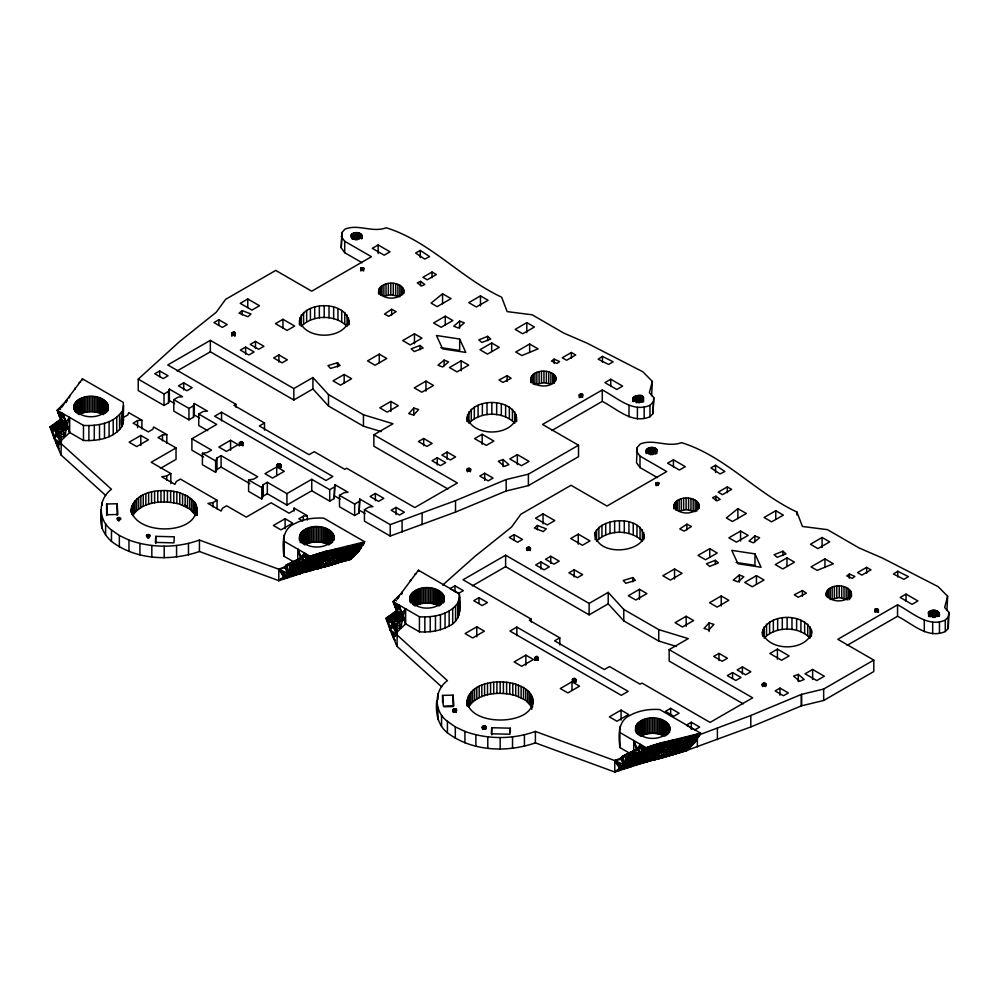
<?xml version="1.0" encoding="UTF-8"?>
<svg xmlns="http://www.w3.org/2000/svg" width="999" height="999" viewBox="0 0 999 999"><rect width="100%" height="100%" fill="white"/><g stroke="black" fill="none" stroke-linecap="round" stroke-linejoin="round"><path stroke-width="1.5" d="M73.851 409.49C72.964 392.407 106.319 391.833 108.279 407.492C103.072 420.279 76.161 420.005 73.938 405.482M74.176 409.066L74.176 404.52M74.588 411.151L74.588 403.571M75.15 411.738L75.15 402.659M75.874 412.375L75.874 401.773M76.736 413.049L76.748 400.936M77.735 413.786L77.747 400.149M78.884 399.438L78.871 414.573C85.914 410.839 94.755 410.764 102.01 413.961L102.023 398.813M80.132 413.923L80.132 398.776M81.481 413.336L81.493 398.201M82.929 412.837L82.942 397.702M84.465 412.425L84.478 397.277M86.051 412.1L86.064 396.953M87.7 411.863L87.712 396.715M89.373 411.725L89.386 396.578M91.059 411.675L91.071 396.541M92.757 411.725L92.757 396.591M94.43 411.875L94.443 396.728M96.066 412.112L96.079 396.965M97.665 412.45L97.677 397.302M99.201 412.862L99.201 397.727M100.649 413.374L100.662 398.226M103.272 414.61L103.284 399.463M104.408 413.823L104.42 400.199M105.419 413.099L105.432 400.986M106.294 412.425L106.306 401.823M107.018 411.788L107.03 402.709M107.592 409.677L107.605 403.621M108.017 410.626L108.017 404.57M108.267 410.514L108.267 405.544M294.006 562.012L283.966 556.218C282.605 544.78 281.518 529.695 294.056 524.013C303.047 519.03 313.586 517.519 323.763 518.156L364.647 541.758L358.716 551.248L350.899 559.165L304.57 572.302L278.796 580.656L199.438 551.498C170.879 561.413 136.164 560.202 111.463 541.396L111.463 529.957C97.84 520.092 97.84 499.138 111.463 489.273L60.951 443.456L54.171 438.411L49.95 426.923L60.564 419.293L61.688 419.405M105.719 495.492L60.951 454.882L61.389 440.359L69.68 432.505L69.68 417.445L66.871 425.761L69.68 432.505L83.479 440.472C97.078 441.171 113.337 438.661 121.741 426.76C120.03 418.256 123.489 410.601 123.352 402.447L82.467 378.846L64.773 402.547L57.155 410.227L62.1 422.215L52.86 429.42L52.035 432.117M121.741 426.76L123.089 423.726L123.089 408.678M123.089 423.726L123.639 405.569M128.958 551.498L128.958 540.059L119.356 535.514L111.463 529.957M137.575 427.747L137.575 420.579L141.895 420.204L141.895 428.808M140.822 445.467L140.822 435.439L148.401 439.81L136.676 446.578L129.133 442.195L140.822 435.439M162.5 440.709L162.5 434.965L166.821 434.602L166.821 443.206M166.746 480.207L166.746 475.924L170.829 473.563L170.829 483.566M162.5 434.965L158.054 437.537L176.036 447.927L176.036 459.378L160.364 468.406M179.77 492.794L187.562 496.128L194.718 502.322L195.816 504.083L195.816 515.509L189.735 508.953L179.77 504.22L179.77 492.794C163.137 487.699 131.98 490.084 131.169 512.475M193.331 512.05L193.331 500.624M284.203 534.94L283.679 553.096M285.115 528.771L285.115 518.743L292.682 523.114L280.981 529.857L273.389 525.499L285.115 518.743M294.131 510.964L294.131 508.104L307.342 515.721L307.342 520.029M299.488 539.76C298.788 522.976 330.207 522.24 333.991 536.788C330.12 550.499 303.384 550.412 299.5 536.738M299.575 540.309L299.575 535.764M299.812 539.335L299.825 534.79M300.249 542.657L300.224 533.853M300.786 542.02L300.799 532.929M301.511 542.644L301.511 532.042M302.372 543.331L302.385 531.206M303.384 544.055L303.384 530.432M303.334 520.504L303.334 516.196L307.342 515.721M304.52 529.707L304.52 544.855C311.963 540.934 321.466 540.958 328.908 544.88L328.921 529.745M305.769 544.193L305.781 529.058M307.13 543.618L307.13 528.471M308.579 543.119L308.579 527.971M310.102 542.707L310.115 527.559M311.7 542.37L311.7 527.235M313.336 542.145L313.349 526.997M315.01 541.995L315.022 526.86M316.708 541.957L316.708 526.81M318.394 542.007L318.406 526.86M320.067 542.145L320.08 527.01M321.715 542.395L321.715 527.247M323.314 542.719L323.314 527.572M324.837 543.144L324.85 527.996M326.298 543.643L326.298 528.496M327.66 544.23L327.66 529.083M330.057 544.093L330.057 530.469M331.069 543.369L331.069 531.256M331.943 542.694L331.943 532.092M332.667 542.057L332.667 532.979M333.241 539.959L333.241 533.891M333.654 539.385L333.654 534.84M333.903 540.359L333.903 535.814M409.89 599.887C410.189 583.728 442.345 583.541 444.23 598.863C439.023 611.65 412.125 611.388 409.89 596.865M410.127 601.947L410.139 595.891M410.539 602.522L410.539 594.954M411.101 603.121L411.113 594.03M411.825 602.235L411.838 593.144M412.687 604.432L412.699 592.307M413.698 605.157L413.711 591.533M414.835 590.809L414.835 605.956C422.277 602.035 431.78 602.06 439.223 605.981L439.235 590.846M416.084 605.294L416.096 590.147M417.445 604.72L417.445 589.572M418.893 604.22L418.906 589.073M420.417 603.796L420.429 588.661M422.015 603.471L422.028 588.336M423.651 603.234L423.663 588.099M425.324 603.096L425.337 587.949M427.023 603.059L427.023 587.912M428.708 603.109L428.721 587.961M430.382 603.246L430.394 588.111M432.03 603.483L432.043 588.349M433.628 603.821L433.628 588.673M435.152 604.245L435.164 589.098M436.613 604.745L436.613 589.597M437.974 605.332L437.974 590.184M440.372 605.194L440.372 591.57M441.383 604.47L441.383 592.357M442.257 602.285L442.257 593.194M442.982 603.159L442.982 594.08M443.556 602.572L443.556 594.992M443.968 602.01L443.968 595.941M444.218 599.937L444.23 596.915M629.957 753.383L619.929 747.589C618.556 736.151 617.469 721.078 630.007 715.384C639.01 710.401 649.55 708.89 659.715 709.527L700.611 733.141L694.667 742.619L686.862 750.536L640.521 763.673L614.76 772.027L535.389 742.869C506.843 752.784 472.127 751.573 447.415 732.766L447.415 721.328C433.791 711.463 433.791 690.509 447.415 680.644L396.903 634.827L390.122 629.795L385.901 618.294L396.516 610.664L397.078 609.04L395.904 608.99L393.107 601.598L400.724 593.93L418.419 570.217L459.315 593.831C460.676 605.282 461.725 620.354 449.163 626.023C440.147 630.993 429.607 632.492 419.43 631.843L405.644 623.875L402.822 617.132L405.644 608.828L405.644 623.875L397.352 631.73L396.903 646.253L441.683 686.875M457.692 618.131L457.692 603.084L459.59 596.952M459.053 615.097L459.053 600.062M459.315 593.831L459.59 611.987M464.922 742.869L464.922 731.43L455.307 726.885L447.415 721.328M476.785 636.838L476.785 626.81L484.353 631.181L472.639 637.949L465.084 633.566L476.785 626.81M531.768 706.88L525.686 700.324L515.734 695.604L515.734 684.165C498.788 678.796 466.333 681.867 467.12 705.282M529.295 703.433L529.295 691.995L523.513 687.499L515.734 684.165M620.167 729.32L620.167 726.31M621.066 720.142L621.066 710.114L628.633 714.485L616.945 721.241L609.353 716.882L621.066 710.114M635.451 731.143C634.552 714.06 667.906 713.486 669.867 729.133C664.672 741.92 637.762 741.658 635.526 727.135M635.776 730.719L635.776 726.173M636.176 732.791L636.188 725.224M636.75 733.391L636.75 724.3M637.462 734.028L637.474 723.426M638.336 734.702L638.336 722.589M639.335 735.439L639.348 721.802M640.484 721.078L640.471 736.226C647.514 732.479 656.343 732.417 663.611 735.601L663.623 720.454M641.72 735.576L641.733 720.429M643.081 734.989L643.094 719.842M644.53 734.49L644.542 719.342M646.066 734.078L646.066 718.93M647.652 733.753L647.664 718.606M649.3 733.516L649.3 718.368M650.973 733.378L650.973 718.231M652.659 733.328L652.672 718.181M654.357 733.378L654.357 718.231M656.031 733.528L656.031 718.381M657.667 733.766L657.679 718.618M659.265 734.09L659.278 718.955M660.801 734.515L660.801 719.367M662.25 735.014L662.262 719.879M664.872 736.263L664.872 721.116M666.008 735.476L666.021 721.84M667.02 734.74L667.032 722.627M667.894 734.065L667.894 723.463M668.618 733.441L668.631 724.35M669.193 731.33L669.205 725.274M669.605 732.279L669.617 726.223M669.867 730.219L669.867 727.185M657.379 477.597L639.997 467.557L636.5 462.712L637.262 447.377L640.222 444.006C653.783 438.511 667.469 447.889 681.518 442.644C724.949 456.068 756.106 492.957 796.927 512.025L802.434 526.473L827.459 529.657L859.103 547.964L882.479 558.079L938.123 586.638L947.639 596.278L944.642 607.492L949.05 612.474L948.213 617.032L945.279 620.129C927.684 627.896 912.124 612.162 897.552 604.82L837.824 639.31L873.8 660.089L873.8 671.528L823.663 700.474L801.41 705.856L750.811 726.935L685.501 750.898L686.438 750.699M62.1 422.215L57.055 422.04L57.055 423.264L58.966 420.591L62.1 422.215L65.122 419.155L62.925 413.549L57.155 410.227L59.528 413.648L58.067 412.874L58.292 409.428M282.779 568.406L278.796 569.23L278.796 580.656L289.922 571.878L294.305 571.166L300.212 573.663L299.513 571.416L294.355 566.783L292.819 567.145L286.688 564.735L284.54 566.895L278.796 569.23L199.438 540.059C176.885 548.201 151.511 548.201 128.958 540.059M387.999 623.488L388.811 620.804L398.052 613.586L393.107 601.598L398.876 604.919L401.086 610.539L398.052 613.586L393.007 613.423L393.007 614.647L391.009 614.872L398.576 618.056L402.822 617.132L400.986 627.672L397.327 628.483L393.094 626.985L390.572 619.605L387.674 617.095L390.122 629.795L396.903 646.253L396.553 643.743M620.067 759.515L614.76 760.601L614.76 772.027L625.874 763.261L630.257 762.537L636.176 765.034L635.464 762.786L630.307 758.166L628.783 758.516L622.652 756.106L620.491 758.278L614.76 760.601L535.389 731.43C512.837 739.572 487.475 739.572 464.922 731.43M699.337 733.553L659.527 743.343L646.241 747.739L640.471 744.405L637.35 748.838L633.079 751.086L633.054 754.382L631.206 758.716L626.535 761.213L623.576 764.572L614.76 760.601L619.617 768.481L623.251 769.193L637.175 760.139L655.544 754.295L683.616 742.856L694.043 740.546C697.452 739.135 697.801 734.465 700.611 733.141M363.374 542.182L323.576 551.972L310.289 556.368L303.971 564.373L304.458 569.105L306.768 571.715C312.063 570.616 314.248 563.136 310.414 559.477L309.315 559.265L292.819 567.145L287.625 573.201L278.796 569.23L283.654 577.097L287.3 577.822L301.223 568.768L319.593 562.924L347.652 551.485L358.079 549.175C361.488 547.764 361.838 543.094 364.647 541.758M696.103 740.783L680.893 740.659L661.063 743.518L652.534 746.028L643.893 750.599L639.348 745.866L649.313 750.574L651.798 753.895L649.063 760.564L647.14 761.912L645.067 761.937L645.067 751.473L646.241 747.739L639.922 755.744L640.409 760.476L642.732 763.086C648.014 762 650.212 754.507 646.365 750.848L645.267 750.636L628.783 758.516L623.126 766.683L614.76 772.027M352.897 545.067L351.798 550.249L334.752 558.379L329.682 560.564L324.088 561.188L307.217 561.151L286.151 574.825L278.796 569.23L284.465 576.473L282.992 579.195L283.654 577.097M688.848 736.438L687.749 741.62L665.646 751.947L643.181 752.534L622.102 766.208L614.76 760.601L617.432 760.476M283.679 538.049L283.966 541.171L310.289 556.368L309.116 560.102L309.103 570.566L311.188 570.541L313.112 569.193L315.834 562.524L313.349 559.203L303.384 554.495L300.449 558.129L286.688 564.735L287.625 573.201L292.57 572.976L295.841 574.999L305.082 570.192L309.103 570.566M155.794 536.351L155.357 542.407L173.913 542.857L174.35 536.8L155.794 536.351L155.794 543.493M491.758 727.722L491.308 733.778L509.865 734.228L510.314 728.184L491.758 727.722L491.758 734.864M195.816 504.083C203.309 535.439 135.115 536.875 131.169 509.615M529.295 691.995C548.876 724.799 469.655 730.082 467.12 700.986M360.152 549.413C340.259 547.552 320.042 552.172 302.422 560.963L294.305 571.166L293.718 575.237L291.621 576.435L287.163 575.312L285.264 575.774L278.796 569.23M671.94 740.409L643.181 752.534L639.797 751.947L638.274 747.477L643.793 750.561L638.373 752.334L630.257 762.537L629.67 766.608L627.572 767.819L623.126 766.683L621.216 767.145L614.76 760.601L620.416 767.856L618.943 770.579L619.617 768.481M335.989 549.038L307.217 561.151L302.422 560.963L289.91 566.283L290.534 570.704L287.163 575.312L287.3 577.822L293.007 569.78C308.229 563.898 326.149 562.05 337.138 548.776M630.257 762.537L628.521 764.347L623.126 766.683L623.251 769.193L628.97 761.151C644.18 755.269 662.1 753.421 673.089 740.159M361.975 235.727C360.989 240.384 351.236 240.284 350.986 235.327C353.396 230.644 364.011 232.093 361.975 238.586M378.633 293.731C376.685 279.795 405.119 279.52 403.858 293.231M403.858 290.372C401.361 300.612 381.893 300.649 378.633 290.871M646.266 450.174C646.515 455.144 656.281 455.232 657.255 450.586C655.406 445.292 643.831 446.878 646.203 453.658M673.913 508.591C671.977 494.655 700.399 494.38 699.15 508.091M699.15 505.232C696.653 515.459 677.172 515.496 673.913 505.731M353.783 556.58L352.809 554.433L358.716 551.248M689.747 747.951L688.773 745.803L694.667 742.619M60.951 454.882L54.171 438.411L51.723 425.724L54.62 428.221L57.13 435.614L61.376 437.112L65.035 436.301L66.871 425.761L52.71 425.025L63.736 430.332L68.082 428.521L65.122 419.155L59.078 415.572L62.775 421.403L67.07 423.389L69.68 432.505M111.463 541.396C104.708 535.327 99.038 526.123 101.511 516.758M299.413 324.737C298.127 299.338 350.237 299.338 348.963 324.737M348.963 320.454C343.269 340.097 305.095 340.097 299.413 320.454M467.07 421.541C465.796 396.141 517.907 396.141 516.62 421.541M516.62 417.257C510.939 436.888 472.752 436.888 467.07 417.257M595.167 532.517C594.555 554.57 635.551 554.607 643.768 538.099C644.392 516.046 603.396 516.008 595.167 532.517L595.167 539.672M762.362 632.105C768.044 612.474 806.218 612.474 811.912 632.105C806.23 651.748 768.044 651.748 762.362 632.105L762.362 634.964M311.663 555.706L309.016 557.767L306.768 562.3L306.643 566.733L307.879 570.079L306.768 571.715M647.614 747.09L643.893 750.599L642.482 755.032L642.844 759.54L645.067 761.937M551.823 430.532L602.272 401.398C616.845 408.741 632.392 424.488 649.987 416.72L652.934 413.611L653.771 397.614L649.362 392.632L652.359 381.431L642.844 371.778L587.187 343.219L563.811 333.117L532.167 314.797L507.155 311.613L501.635 297.178C460.814 278.109 429.67 241.209 386.238 227.784C372.19 233.029 358.504 223.651 344.93 229.146L341.983 232.517L341.221 247.864L344.717 252.71L362.088 262.737M652.934 413.611L653.771 397.614M847.115 645.379L897.552 616.258C912.124 623.601 927.684 639.335 945.279 631.568L948.213 628.471L949.05 612.474M341.221 247.864L341.983 232.517M355.494 554.795C337.625 564.035 317.145 571.54 296.715 568.506L295.242 574.1L293.718 575.237L289.598 574.25L286.151 574.825M307.305 569.268L336.363 563.424L355.169 553.883L357.517 551.997L357.48 550.599L360.776 548.576M691.445 746.178C673.563 755.331 653.109 762.936 632.679 759.877L631.193 765.471L629.67 766.608L625.561 765.621L622.102 766.208M643.256 760.639L672.327 754.807L691.121 745.266L693.481 743.368L693.431 741.982L696.728 739.947M297.764 559.665L297.764 549.138L300.449 558.129L298.888 565.684C317.719 558.866 337.999 559.365 356.93 553.221M313.112 569.193L313.386 569.954L320.791 566.083L322.939 567.444L325.811 566.383L333.579 561.026L357.48 550.599L350.999 552.647L348.251 546.228M633.716 751.048L633.716 740.509L636.4 749.5L634.84 757.055C653.671 750.249 673.963 750.736 692.881 744.592M649.063 760.564L649.35 761.325L656.743 757.467L658.89 758.815L661.763 757.754L669.53 752.409L693.431 741.982L686.95 744.018L684.203 737.599M637.225 754.42L633.079 751.086L630.819 752.135L630.307 758.166L627.872 759.702L625.874 757.667L638.373 752.334L642.007 752.409L634.84 757.055L632.055 756.917L627.909 753.483L622.652 756.106L623.576 764.572L628.521 764.347L631.793 766.383C639.372 761.188 648.613 760.888 655.544 754.295L656.256 752.672L653.321 750.511L646.178 748.101M69.268 397.952L69.855 395.392M531.056 379.707C535.089 389.173 558.179 387.962 555.344 375.974C549.125 367.969 528.459 369.692 531.056 382.567M633.016 397.902C642.12 412 650.636 387.575 633.016 397.902L632.879 401.373M826.185 596.003C824.937 582.292 853.358 582.567 851.423 596.503M851.423 593.643C848.163 603.408 828.683 603.384 826.185 593.144M939.222 613.598C937.924 618.069 928.083 617.844 928.308 612.749C931.08 608.279 941.37 609.914 939.222 616.458M360.789 542.981L360.577 543.843C354.458 546.952 345.105 548.563 342.207 555.419L334.752 558.379L332.18 564.747M696.74 734.365L696.528 735.214C690.409 738.323 681.068 739.934 678.159 746.79L670.716 749.75L668.131 756.131L686.663 750.661M294.131 508.104L293.494 510.589L289.048 513.174L271.079 502.797L246.266 517.107L226.648 505.781L222.565 508.141L221.116 511.038L207.929 503.421L212.974 502.609L217.058 500.249L217.058 508.828M203.659 456.993L191.895 450.199L191.895 438.761L211.501 450.087L207.417 452.447L202.41 453.284L202.41 464.722L215.597 472.327L215.597 460.889L217.008 457.979L221.091 455.619L257.73 476.773L253.646 479.133L248.601 479.945L248.601 491.383L261.788 499.001L263.237 496.103L267.32 493.743L286.938 505.069L311.75 490.746L329.72 501.123L334.166 498.563L334.802 484.627L348.014 492.245L344.006 492.732L339.498 495.329L339.498 506.768L354.657 515.521L359.091 512.949L359.727 499.013L372.939 506.643L368.931 507.117L364.435 509.727L364.435 521.166L390.222 536.051L455.519 512.075L506.131 490.996L528.384 485.614L578.521 456.668L578.521 445.229L542.532 424.45L602.272 389.96C616.845 397.302 632.392 413.049 649.987 405.282L652.934 402.172M334.166 498.563L334.802 484.627M359.091 512.949L359.727 499.013M651.61 395.666L652.359 381.431M946.89 610.526L947.639 596.278M60.377 428.409L54.62 428.221L65.035 436.301L62.625 426.673L56.081 431.593L54.171 438.411L60.814 432.392L62.625 426.673L67.07 423.389L55.057 423.501L62.625 426.673L66.871 425.761M391.009 614.872L403.022 614.772L404.046 619.892L399.687 621.715L396.328 619.78L390.572 619.605L400.986 627.672L398.576 618.056L392.045 622.964L390.122 629.795L396.765 623.763L398.576 618.056L403.022 614.772L401.086 610.539L395.042 606.942L398.726 612.774L403.022 614.772L405.644 623.875M309.315 559.265C322.689 549.887 339.872 553.084 354.608 548.951L356.631 544.093M645.267 750.636C658.653 741.258 675.824 744.455 690.559 740.321L692.594 735.464M360.402 549.025C348.214 551.985 335.09 556.231 322.565 553.483L322.29 552.322M696.365 740.396C684.165 743.356 671.053 747.602 658.516 744.867L658.241 743.693M62.213 405.532L61.626 407.467L61.364 406.443M397.315 597.814L397.59 598.838L398.176 596.903M64.773 402.547L65.772 402.422L66.371 400.449M400.724 593.93L401.723 593.793L402.322 591.82M579.245 394.817C581.48 399.925 585.601 391.658 579.245 394.817L579.245 397.677M319.48 553.134L319.293 553.683C331.78 559.115 346.041 553.646 358.079 549.175M655.431 744.517L655.257 745.054C667.732 750.486 682.005 745.017 694.043 740.546M63.736 430.332L64.923 426.698L64.411 425.362L57.055 422.04M399.687 621.715L400.886 618.069L400.374 616.733L393.007 613.423M289.91 566.283L291.92 568.331L294.892 566.121L291.995 565.272L291.958 562.1L294.892 566.121L289.91 566.283L287.625 573.201L284.54 566.895L284.103 568.144M325.312 551.523L326.111 557.717L329.57 558.628L357.48 550.599M622.652 756.106L630.856 757.492L625.874 757.667L623.576 764.572L620.491 758.278L622.901 757.192L622.227 756.543L630.819 752.135L634.715 755.569C647.702 752.871 659.04 745.142 671.94 741.832M661.263 742.894L662.075 749.088L665.534 750.012L693.431 741.982M341.221 236.426L344.717 241.271L371.453 256.706L311.713 291.196L275.724 270.417L225.587 299.363L216.271 312.212L179.758 341.421L138.237 379.133L138.237 390.572L164.023 405.457L168.531 402.859L168.531 391.421L169.355 389.111L182.567 396.728L178.247 397.103L173.801 399.662L173.801 411.101L188.948 419.855L193.456 417.245L194.281 414.935L194.281 403.496L207.492 411.126L203.172 411.488L198.726 414.061L198.726 425.499L207.717 430.681M168.531 402.859L169.355 400.549L169.355 389.111M193.456 417.245L193.456 405.806L194.281 403.496M310.214 556.718L317.37 559.14L320.304 561.301L319.593 562.924L304.57 572.302L302.685 571.253L300.724 567.082C307.742 558.016 321.865 559.315 328.646 550.686M295.242 574.1L304.458 569.105L318.494 564.997L322.402 564.035L325.811 566.383L330.344 565.297L329.57 558.628C334.066 554.457 340.534 553.821 344.93 549.275L345.841 546.753M393.706 602.335L394.255 600.811M656.93 744.068L655.257 745.054L662.637 744.692L664.597 742.07M631.193 765.471L640.409 760.476L654.457 756.38L658.366 755.406L661.763 757.754L666.308 756.68L665.534 750.012C670.029 745.828 676.485 745.192 680.893 740.659L681.793 738.136M62.75 404.92L62.925 405.669L63.511 404.058M397.59 598.838L399.463 595.429M282.992 579.195L285.439 577.772L287.163 575.312L292.57 572.976L294.305 571.166M618.943 770.579L621.39 769.155L621.915 767.719L621.216 767.145L624.138 765.621M316.845 553.946L317.67 555.194L326.111 557.717M652.797 745.316L653.621 746.565L662.075 749.088M306.768 562.3L298.751 564.198L295.254 567.345L291.92 568.331L293.007 569.78L290.584 569.842L295.254 567.345L297.09 563.011L297.115 559.715L299.051 559.802M320.966 552.697L319.293 553.683L326.685 553.321L327.635 554.283L329.37 553.209L332.63 556.006L340.359 549.75L341.109 547.914M662.637 744.692L663.586 745.666L665.334 744.58L668.581 747.377L676.323 741.121L677.06 739.285M361.463 547.577L360.177 547.39C352.772 557.367 337.6 558.603 327.61 566.121M697.427 738.948L696.141 738.761C688.723 748.738 673.551 749.974 663.573 757.504M294.555 562.162L297.115 559.715L301.273 563.036M632.692 751.897L633.079 751.086M314.485 554.707L312.275 558.616L320.479 558.154L325.574 555.494M650.436 746.078L648.239 749.987L656.43 749.537L661.525 746.877M215.597 472.327L217.008 469.418L217.008 457.979M261.788 499.001L261.788 487.562L263.237 484.665L267.32 482.305L286.938 493.631L311.75 479.308L329.72 489.685L334.166 487.125M291.621 576.435L292.57 572.976L288.212 576.91L284.465 576.473M627.572 767.819L628.521 764.347L624.175 768.281L620.416 767.856M364.023 543.643L347.652 551.485L329.37 553.209L332.605 549.775M699.974 735.014L683.616 742.856L665.334 744.58L668.556 741.146M337.687 555.244L336.838 556.893L346.291 555.594L357.667 552.435M356.331 553.933L355.169 553.883L352.934 556.156L340.472 559.215L339.51 561.063L330.344 565.297M673.651 746.628L672.802 748.263L682.255 746.965L693.618 743.805M692.295 745.304L691.121 745.266L688.898 747.527L676.423 750.599L675.474 752.434L668.793 755.731M350.899 559.165L339.51 561.063L329.682 560.564L322.103 567.232L318.269 568.756L316.221 568.531L319.593 562.924M686.862 750.536L675.474 752.434L665.646 751.947L658.054 758.603L654.233 760.139L652.185 759.902L655.544 754.295M298.401 573.476L299.513 571.416L305.794 571.041L300.212 573.663M634.353 764.847L635.464 762.786L643.843 761.45L642.732 763.086M312.587 555.319L310.414 559.477L323.201 559.54L328.634 565.709M648.551 746.69L646.365 750.848L659.165 750.911L664.597 757.08M179.77 504.22C164.011 499.925 142.732 500.911 132.592 515.509L132.592 504.083M515.734 695.604C499.962 691.296 478.683 692.282 468.543 706.88L468.543 695.454M239.298 442.894C246.528 449.987 240.796 434.69 239.298 445.754M572.315 679.532C579.545 686.625 573.813 671.328 572.315 682.392M346.803 546.565L360.177 547.39L354.608 548.951L357.917 547.402L358.966 545.741L363.099 545.117M682.754 737.949L696.141 738.761L690.559 740.321L693.88 738.773L694.929 737.112L699.05 736.488M393.643 613.748L394.917 611.975L398.052 613.586M69.68 417.445L66.046 421.59L62.775 421.403L59.94 417.607L58.067 412.874L62.9 413.549L83.479 425.424C97.078 426.123 113.337 423.613 121.741 411.713M395.367 607.117L400.012 607.692L394.031 604.258L398.851 604.919L419.43 616.795C433.042 617.494 449.288 614.997 457.692 603.084M62.925 405.669L64.161 403.296M405.644 608.828L402.01 612.974L398.726 612.774L396.516 610.664L397.652 610.776M413.786 408.054L408.741 413.598L413.586 415.072L418.656 409.528L413.786 408.054L413.786 415.197M709.078 622.901L704.02 628.458L708.865 629.932L713.935 624.387L709.078 622.901L709.078 631.48M347.078 314.985L347.078 326.423C335.589 314.41 312.774 314.41 301.298 326.423L301.298 314.985M514.735 411.775L514.735 423.214C503.259 411.213 480.444 411.213 468.956 423.214L468.956 411.775M642.357 529.832L642.357 541.271C630.881 529.27 608.066 529.27 596.578 541.271L596.578 529.832M810.027 626.635L810.027 638.074C798.538 626.073 775.724 626.073 764.247 638.074L764.247 626.635M318.269 568.756L324.088 561.188L318.494 564.997M654.233 760.139L660.039 752.559L654.457 756.38M302.422 560.963L303.783 561.938L302.385 563.361L298.888 565.684L296.104 565.546L294.081 564.198L294.855 560.764L296.728 560.526M638.373 752.334L639.735 753.321L637.374 756.455L637.175 760.139L639.298 763.448L640.521 763.673L641.745 762.412L636.176 765.034M231.681 333.004C237.163 341.646 234.89 324.188 231.681 335.864M534.765 657.567C540.209 666.021 537.787 648.875 534.765 660.426M442.707 585.039L475.049 556.281L511.563 527.06L520.879 514.223L571.016 485.277L606.992 506.043L666.733 471.553L639.997 456.118L636.5 451.273M634.715 755.569L631.206 758.716L627.872 759.702L632.679 759.877M874.974 609.278C874.063 614.435 882.592 607.754 874.974 609.278L874.974 612.137M459.615 321.091L453.746 326.198L458.191 327.984L464.31 322.877L459.615 321.091L459.615 328.246M754.894 535.951L749.025 541.058L753.483 542.832L759.602 537.737L754.894 535.951L754.894 541.67M360.751 268.007C359.677 273.102 368.431 266.571 360.751 268.007L360.751 270.866M656.043 482.854C654.957 487.962 663.723 481.418 656.043 482.854L656.043 485.714M300.449 558.129L303.833 560.576L307.942 559.228M636.4 749.5L639.797 751.947L643.893 750.599M242.158 310.614L239.073 313.187L247.914 316.72L250.999 313.998L242.158 310.614L242.158 314.91M444.105 360.115L437.987 365.222L442.694 367.008L448.563 361.9L444.105 360.115L444.105 365.834M537.45 525.474L534.365 528.046L543.206 531.568L546.291 528.858L537.45 525.474L537.45 529.757M739.397 574.974L733.278 580.082L737.974 581.855L743.843 576.76L739.397 574.974L739.397 582.13M290.622 563.873L294.855 560.764L298.751 564.198M442.569 293.793L431.093 303.097L437.15 306.656L451.048 298.626L442.569 293.793L442.569 303.808M737.861 508.653L726.385 517.957L732.429 521.503L746.34 513.474L737.861 508.653L737.861 518.668M312.287 565.047L309.353 567.37L303.733 566.058L309.091 561.675L320.479 558.154L323.201 559.54L323.389 553.958L316.571 554.657L318.419 553.446M648.251 756.43L645.304 758.74L639.697 757.429L645.054 753.046L656.43 749.537L659.165 750.911L659.34 745.329L652.534 746.028L654.382 744.817M316.109 554.158L313.986 555.744L313.174 555.144M652.072 745.529L649.949 747.115L649.138 746.515M554.108 359.128L551.485 361.076L556.992 363.499L559.577 361.576L554.108 359.128L554.108 363.424M849.387 573.988L846.777 575.923L852.272 578.359L854.857 576.435L849.387 573.988L849.387 578.284M642.719 753.671L636.688 758.453L645.317 759.889L656.256 752.672M285.439 577.772L291.071 574.437L291.009 575.998L288.212 576.91M621.39 769.155L627.022 765.808L626.96 767.369L624.175 768.281M341.795 547.764L344.93 549.275L348.077 547.002M677.747 739.135L680.893 740.659L684.04 738.373M294.355 566.783L296.104 565.546M630.307 758.166L632.055 756.917M453.334 709.315C451.373 710.988 455.469 712.137 456.543 710.826C457.942 707.854 450.112 708.503 453.334 712.424M482.804 726.323C480.831 727.996 484.94 729.145 486.001 727.846C487.412 724.862 479.582 725.511 482.804 729.432M277.447 464.335C275.499 465.984 279.52 467.132 280.594 465.871C282.168 463.049 274.413 463.361 277.447 467.195M467.407 468.793C465.409 470.492 469.542 471.665 470.629 470.367C472.252 467.507 464.373 467.769 467.407 471.653M527.197 547.689C525.199 549.388 529.333 550.561 530.432 549.263C532.042 546.403 524.163 546.665 527.197 550.549M762.687 683.653C760.701 685.339 764.822 686.525 765.921 685.214C767.544 682.367 759.652 682.629 762.687 686.513M289.922 571.878L293.007 569.78L287.625 573.201L286.263 565.159L292.332 562.462L293.469 562.974M332.829 564.36L353.234 557.13M625.874 763.261L628.97 761.151L628.796 760.052M679.07 752.672L689.185 748.501M391.645 309.315L384.515 314.061L388.786 316.308L396.141 311.626L391.645 309.315L391.645 315.035M686.937 524.175L679.795 528.908L684.065 531.156L691.433 526.485L686.937 524.175L686.937 529.895M602.447 356.406L598.139 359.19L608.616 364.46L613.161 361.775L602.447 356.406L602.447 362.125M897.726 571.253L893.418 574.05L903.908 579.32L908.441 576.635L897.726 571.253L897.726 576.972M320.304 561.301L309.365 568.518L300.724 567.082L302.385 563.361L306.056 561.026L303.833 560.576L301.386 557.467L297.764 549.138M356.531 549.013L342.207 555.419L349.25 553.646L352.809 554.433L346.79 557.355L340.147 556.63L353.346 552.185L355.082 551.148L351.798 550.249L360.177 547.39M692.494 740.384L678.159 746.79L685.202 745.029L688.773 745.803L682.754 748.726L676.098 748.001L689.298 743.556L691.033 742.532L687.749 741.62L696.141 738.761M350.999 552.647L349.25 553.646L359.515 550.187M686.95 744.018L685.202 745.029L695.479 741.558M526.798 322.627L515.184 329.408L522.689 333.778L534.415 327.023L526.798 322.627L526.798 332.63M822.09 537.474L810.464 544.255L817.969 548.626L829.694 541.87L822.09 537.474L822.09 547.489M247.764 298.976L240.247 303.346L251.973 310.09L259.49 305.731L247.764 298.976L247.764 307.555M282.954 319.293L275.449 323.664L287.163 330.419L294.68 326.049L282.954 319.293L282.954 327.872M543.044 513.836L535.539 518.194L547.252 524.95L554.77 520.591L543.044 513.836L543.044 523.838M578.246 534.153L570.729 538.523L582.454 545.267L589.972 540.909L578.246 534.153L578.246 544.155M445.279 316.196L433.578 322.964L441.146 327.297L452.847 320.542L445.279 316.196L445.279 324.775M480.482 295.879L468.781 302.647L476.348 306.98L488.086 300.274L480.482 295.879L480.482 305.881M425.961 381.118L414.273 387.887L421.828 392.22L433.529 385.452L425.961 381.118L425.961 391.121M461.151 360.801L449.463 367.557L457.018 371.903L468.718 365.135L461.151 360.801L461.151 370.804M303.334 516.196L298.826 518.818L302.622 521.003M740.571 531.056L728.87 537.824L736.438 542.157L748.126 535.389L740.571 531.056L740.571 541.058M775.761 510.739L764.06 517.507L771.628 521.84L783.378 515.134L775.761 510.739L775.761 519.318M721.241 595.978L709.552 602.734L717.107 607.08L728.808 600.312L721.241 595.978L721.241 605.981M756.443 575.649L744.742 582.417L752.309 586.763L764.01 579.982L756.443 575.649L756.443 584.228M218.843 319.755L213.973 322.577L222.327 327.397L227.21 324.575L218.843 319.755L218.843 325.474M447.952 488.986L373.876 446.216L373.876 434.777L392.982 423.751L363.461 414.76L328.496 394.58L312.924 377.535L293.831 388.561L210.339 340.359L167.77 364.935L235.914 404.283L235.914 407.142M159.703 370.954L154.82 373.776L163.174 378.596L168.057 375.774L159.703 370.954L159.703 376.673M378.146 244.955L372.29 248.326L384.165 255.182L390.01 251.798L378.146 244.955L378.146 253.534M177.073 370.991L210.339 351.798L293.831 400L312.924 388.973L312.924 377.535M138.237 379.133L164.023 394.018L168.531 391.421M183.716 382.829L178.471 385.851L186.925 390.734L192.17 387.699L183.716 382.829L183.716 389.972M245.629 347.078L240.372 350.112L248.826 354.982L254.071 351.96L245.629 347.078L245.629 354.233M255.469 341.396L250.225 344.43L258.666 349.3L263.911 346.278L255.469 341.396L255.469 348.551M137.575 420.579L133.129 423.139L148.277 431.893L152.785 429.283L153.621 426.973L166.821 434.602M278.908 354.932L273.664 357.954L282.105 362.837L287.35 359.815L278.908 354.932L278.908 362.075M173.801 399.662L188.948 408.416L193.456 405.806M432.03 272.04L422.902 277.297L427.235 279.795L436.351 274.538L432.03 272.04L432.03 277.759M221.553 412.237L214.673 416.196L326.011 480.482L332.879 476.511L221.553 412.237L221.553 420.816M235.914 404.283L234.016 405.382L264.51 422.989L264.51 430.144M191.895 438.761L216.708 424.438L198.726 414.061M176.036 447.927L151.224 462.237L170.829 473.563M344.168 374.463L333.029 380.894L340.509 385.139L351.598 378.746L344.168 374.463L344.168 383.042M230.569 440.297L218.856 447.053L226.423 451.423L238.137 444.655L230.569 440.297L230.569 450.299M264.51 422.989L259.328 425.986L309.066 454.695L314.248 451.71L344.755 469.318L346.653 468.219L414.81 507.567L457.38 482.979L373.876 434.777M217.008 469.418L221.091 467.057L249.875 483.678M276.711 466.933L264.997 473.701L272.565 478.071L284.278 471.303L276.711 466.933L276.711 475.512M390.884 401.436L379.795 407.829L387.175 412.15L398.314 405.719L390.884 401.436L390.884 411.438M529.657 344.006L515.759 352.035L521.915 355.532L538.024 348.901L529.657 344.006L529.657 352.585M571.378 352.497L562.262 357.754L566.595 360.264L575.711 354.995L571.378 352.497L571.378 358.216M423.676 438.511L418.431 441.546L426.885 446.428L432.13 443.394L423.676 438.511L423.676 445.666M339.498 495.329L354.657 504.083L359.091 501.51M375.374 493.469L370.117 496.503L378.571 501.386L383.816 498.351L375.374 493.469L375.374 500.624M437.275 457.729L432.03 460.764L440.484 465.634L445.729 462.612L437.275 457.729L437.275 464.885M447.115 452.048L441.87 455.082L450.324 459.952L455.569 456.93L447.115 452.048L447.115 459.203M610.751 379.245L604.907 382.629L616.77 389.473L622.627 386.101L610.751 379.245L610.751 386.401M396.029 507.392L391.146 510.214L399.5 515.034L404.383 512.225L396.029 507.392L396.029 514.547M484.702 473.239L479.82 476.061L488.174 480.881L493.056 478.071L484.702 473.239L484.702 480.394M364.435 509.727L390.222 524.612L455.519 500.636L506.131 479.557L528.384 474.175L578.521 445.229M514.135 534.615L509.253 537.425L517.607 542.257L522.489 539.435L514.135 534.615L514.135 540.334M743.231 703.833L669.168 661.076L669.168 649.637L688.261 638.611L658.741 629.62L623.776 609.44L608.216 592.395L589.123 603.421L505.619 555.207L463.049 579.782L531.206 619.13L531.206 621.99M454.982 585.814L450.099 588.623L458.454 593.456L463.336 590.634L454.982 585.814L454.982 591.533M673.426 459.802L667.582 463.186L679.445 470.029L685.289 466.658L673.426 459.802L673.426 466.958M472.365 585.851L505.619 566.645L589.123 614.86L608.216 603.833L608.216 592.395M478.996 597.677L473.763 600.711L482.205 605.581L487.45 602.559L478.996 597.677L478.996 603.396M540.909 561.938L535.664 564.959L544.118 569.842L549.363 566.82L540.909 561.938L540.909 569.08M550.749 556.256L545.504 559.278L553.958 564.16L559.203 561.138L550.749 556.256L550.749 563.399M574.188 569.792L568.943 572.814L577.397 577.697L582.642 574.662L574.188 569.792L574.188 576.935M727.309 486.888L718.194 492.157L722.514 494.655L731.643 489.385L727.309 486.888L727.309 492.607M516.833 627.085L509.965 631.056L621.291 695.329L628.159 691.37L516.833 627.085L516.833 635.664M531.206 619.13L529.295 620.242L559.802 637.849L559.802 644.992M639.46 589.31L628.321 595.741L635.801 599.999L646.877 593.606L639.46 589.31L639.46 599.325M525.849 655.144L514.135 661.912L521.703 666.283L533.429 659.515L525.849 655.144L525.849 665.159M559.802 637.849L554.607 640.846L604.345 669.555L609.54 666.558L640.034 684.165L641.945 683.066L710.089 722.414L752.659 697.839L669.168 649.637M572.002 681.793L560.277 688.548L567.844 692.919L579.57 686.163L572.002 681.793L572.002 690.371M686.163 616.283L675.087 622.689L682.454 626.997L693.593 620.566L686.163 616.283L686.163 626.298M824.949 558.866L811.038 566.895L817.194 570.379L833.303 563.761L824.949 558.866L824.949 567.444M866.67 567.345L857.554 572.614L861.875 575.112L871.003 569.855L866.67 567.345L866.67 573.064M718.968 653.371L713.723 656.405L722.177 661.276L727.422 658.254L718.968 653.371L718.968 660.526M670.654 708.328L665.409 711.35L673.863 716.233L679.108 713.211L670.654 708.328L670.654 715.484M732.567 672.589L727.322 675.611L735.776 680.494L741.021 677.472L732.567 672.589L732.567 678.309M742.407 666.907L737.162 669.929L745.616 674.812L750.861 671.79L742.407 666.907L742.407 674.05M906.043 594.105L900.199 597.477L912.062 604.333L917.906 600.961L906.043 594.105L906.043 601.261M691.308 722.252L686.425 725.074L694.78 729.894L699.662 727.072L691.308 722.252L691.308 729.395M779.982 688.099L775.099 690.921L783.466 695.741L788.348 692.919L779.982 688.099L779.982 695.254M700.224 734.452L750.811 715.496L801.41 694.417L823.663 689.035L873.8 660.089M414.46 333.803L402.734 340.559L410.252 344.93L421.965 338.174L414.46 333.803L414.46 343.818M379.27 354.121L367.545 360.876L375.062 365.247L386.775 358.491L379.27 354.121L379.27 362.699M491.695 342.969L479.982 349.725L487.487 354.096L499.213 347.34L491.695 342.969L491.695 351.548M482.155 434.29L474.6 438.623L486.288 445.392L493.856 441.058L482.155 434.29L482.155 444.293M517.345 454.607L509.79 458.953L521.49 465.709L529.058 461.376L517.345 454.607L517.345 464.61M674.55 568.98L662.824 575.736L670.341 580.094L682.055 573.351L674.55 568.98L674.55 578.995M709.752 548.663L698.026 555.419L705.544 559.777L717.257 553.034L709.752 548.663L709.752 557.242M786.987 557.829L775.274 564.585L782.779 568.943L794.505 562.187L786.987 557.829L786.987 566.408M777.434 649.138L769.879 653.483L781.58 660.252L789.148 655.918L777.434 649.138L777.434 659.153M812.637 669.467L805.082 673.801L816.77 680.569L824.337 676.236L812.637 669.467L812.637 679.47M420.279 250.412L415.621 253.034L424.75 259.091L429.582 256.606L420.279 250.412L420.279 257.567M715.559 465.272L710.913 467.894L720.029 473.951L724.874 471.453L715.559 465.272L715.559 472.427M317.37 566.82L322.402 564.035L337.962 562.649M653.321 758.204L658.366 755.406L673.913 754.02M300.424 563.773L303.783 561.938M636.388 755.157L639.735 753.321M278.796 580.656L288.187 574.25M507.13 375.711L499.038 379.957L502.934 382.417L511.138 378.296L507.13 375.711L507.13 381.431M802.409 590.559L794.33 594.817L798.213 597.277L806.418 593.156L802.409 590.559L802.409 596.278M327.222 551.048L323.576 551.972M663.186 742.419L659.527 743.343M314.21 567.507L310.739 569.305L311.188 570.541M650.162 758.878L646.69 760.676L647.14 761.912M357.917 547.402L361.526 545.741M625.724 755.956L624.737 755.007L627.946 756.655L627.909 753.483L630.819 752.135M693.88 738.773L697.477 737.112M420.616 281.356L417.282 282.842L421.491 286.014L424.85 284.503L420.616 281.356L420.616 285.639M715.896 496.203L712.574 497.702L716.783 500.874L720.142 499.363L715.896 496.203L715.896 500.499M550.886 372.615L550.886 384.053L543.956 382.692L534.902 384.652L534.902 373.214M848.026 599.862L839.235 597.552L830.194 599.5L830.194 588.061M344.605 560.314L336.363 563.424M680.556 751.685L672.327 754.807M352.697 555.269L348.002 555.844L344.93 555.094L358.379 551.648M688.648 746.64L683.953 747.227L680.881 746.478L694.342 743.019M487.649 336.351L478.808 339.885L481.893 342.457L490.734 339.061L487.649 336.351L487.649 340.647M782.941 551.211L774.1 554.732L777.185 557.305L786.026 553.921L782.941 551.211L782.941 555.494M328.321 551.585L322.128 552.847M664.285 742.969L658.091 744.218M420.067 345.442L411.213 348.838L414.31 351.548L423.139 348.014L420.067 345.442L420.067 349.737M715.346 560.302L706.505 563.686L709.59 566.408L718.431 562.874L715.346 560.302L715.346 564.597M357.679 551.261L359.091 550.724M693.643 742.644L695.042 742.107M503.021 459.503L498.326 461.288L504.433 466.396L508.891 464.61L503.021 459.503L503.021 466.658M798.313 674.362L793.606 676.136L799.724 681.243L804.17 679.47L798.313 674.362L798.313 681.505M392.719 636.4L396.903 634.827L395.854 630.069L397.327 628.483L396.765 623.763L392.295 623.788L390.122 629.795L390.01 625.549M685.014 750.649L676.498 753.471L682.504 751.423M338.998 553.758L344.418 551.935L340.359 549.75L329.37 553.209M674.962 745.142L680.369 743.318L676.323 741.121L665.334 744.58M399.862 285.289L399.862 296.728L390.809 294.78L383.878 296.141L383.878 284.703M695.142 500.149L695.142 511.588L686.101 509.627L679.158 511.001L679.158 499.562M346.541 560.039L340.509 562.025L350.487 559.328M335.989 550.461L326.685 553.321M340.597 552.385L334.702 554.233L332.729 553.034L338.424 551.361M676.548 743.768L670.666 745.604L668.693 744.405L674.375 742.744M147.515 534.69C144.58 535.439 147.802 537.999 149.475 536.8C152.984 534.565 144.168 532.829 147.515 537.799M337.562 362.712L327.959 365.634L330.519 368.431L340.122 365.522L337.562 362.712L337.562 367.008M632.854 577.572L623.239 580.494L625.799 583.291L635.414 580.382L632.854 577.572L632.854 581.855M79.108 382.592L80.544 382.167M415.072 573.975L416.508 573.551M343.119 561.301L350.711 559.29M353.808 544.842L356.218 545.541L363.511 544.393M689.76 736.213L692.182 736.925L699.462 735.764M321.778 561.438L323.364 561.113M355.082 551.148L350.499 552.047L346.79 554.033L347.652 551.485L344.93 549.275M691.033 742.532L686.45 743.418L682.754 745.404L683.616 742.856L680.893 740.659M118.444 517.607C115.372 517.794 117.532 520.954 119.643 519.892C123.963 518.319 115.335 515.134 118.444 520.716M288.599 564.772L286.263 565.159L286.95 565.809M166.746 475.924L161.738 476.76L174.925 484.365L176.336 481.456L180.419 479.095L217.058 500.249M300.212 572.464L303.334 572.077M636.176 763.835L639.298 763.448M293.718 575.237L295.841 574.999L298.339 570.142L305.082 570.192M629.67 766.608L631.793 766.383L634.303 761.513L641.033 761.563M309.116 560.102L306.843 560.152M645.067 751.473L642.794 751.523M62.625 426.673L56.493 427.023L51.723 425.724M398.576 618.056L392.457 618.406L387.674 617.095L388.224 618.393M292.832 568.681L296.715 568.506M340.472 559.215L349.238 558.216L351.411 558.791M676.423 750.599L685.189 749.587L687.362 750.162M106.631 504.008L117.108 503.746L117.894 514.473L107.405 514.722L106.631 504.008L106.631 515.434M442.582 695.379L453.059 695.129L453.846 705.843L443.369 706.093L442.582 695.379L442.582 702.522M444.08 706.78L453.059 706.555L453.059 695.129M56.219 443.531L60.951 443.456L59.903 438.698L57.13 435.614L60.951 443.456L57.318 446.428L59.266 448.713M392.17 634.902L396.903 634.827L393.094 626.985L397.352 631.73L397.327 628.483L392.295 623.788L393.793 621.665L397.689 620.704L400.986 627.672M311.076 560.039L318.981 560.277M647.027 751.41L654.944 751.648M358.142 543.693L362.774 544.08L361.263 542.819M694.105 735.064L698.738 735.451L697.227 734.19M356.218 545.541L358.966 545.741M692.182 736.925L694.929 737.112M286.688 564.735L291.995 565.272L288.786 563.636M315.834 562.524L309.091 561.675M651.798 753.895L645.054 753.046M50.849 429.145L56.081 431.593M386.813 620.529L392.045 622.964M459.677 339.023L436.463 335.502L442.644 348.863L465.784 352.422L459.677 339.023L459.677 350.462L440.821 347.602M754.969 553.883L731.755 550.362L737.936 563.711L761.076 567.282L754.969 553.883L754.969 565.322L736.101 562.462M402.822 617.132L388.673 616.395L396.328 619.78M410.089 580.519L410.851 580.656L410.676 579.682M329.658 550.449L331.943 551.061M665.609 741.832L667.894 742.444M312.924 388.973L328.496 406.019L363.461 426.198L381.168 431.593M608.216 603.833L623.776 620.879L658.741 641.058L676.448 646.453M55.544 441.683L60.951 443.456L56.768 445.017L58.978 446.865M391.496 633.066L396.903 634.827L393.269 637.799L395.217 640.084M349.001 546.003L352.11 547.327M684.964 737.374L688.074 738.711M184.64 505.069L187.288 506.318M338.049 548.576L340.359 549.75M674 739.959L676.323 741.121M59.416 415.746L64.061 416.321L58.067 412.874M169.355 400.549L174.638 403.596M194.281 414.935L199.563 417.982M334.802 496.066L340.085 499.113M359.727 510.452L365.01 513.511M202.41 453.284L215.597 460.889M248.601 479.945L261.788 487.562M141.895 420.204L128.684 412.575L127.86 414.897L123.352 417.495L123.639 420.616M619.63 729.432L619.929 732.542L640.471 744.405L644.979 749.138M395.242 599.924L396.491 600.786M59.278 408.554L60.539 409.415L60.04 407.804M691.121 745.266L689.298 743.556M355.169 553.883L353.346 552.185M82.005 379.32L82.73 379.92L82.467 378.846M385.901 618.294L388.811 620.804M49.95 426.923L52.86 429.42M60.564 419.293L62.775 421.403M309.016 557.767L304.545 553.059L303.384 554.495L307.842 559.178L302.31 556.093L303.833 560.576M436.725 700.986C435.489 712.612 437.687 725.187 447.415 732.766M639.797 751.947L637.35 748.838L633.716 740.509M395.904 608.99L398.726 612.774M663.586 745.666L665.534 750.012M327.635 554.283L329.57 558.628M65.035 436.301L61.738 429.333L57.83 430.294L54.171 438.411L54.096 435.589M400.886 618.069L402.048 621.053M64.923 426.698L66.096 429.67M418.419 570.217L418.693 571.291M66.995 399.625L67.308 400.899M401.511 592.919L401.723 593.793M65.559 401.548L65.772 402.422M398.713 596.291L398.888 597.04M625.874 757.667L626.535 761.213L628.97 761.151L623.576 764.572L622.227 756.543M74.725 388.311L74.9 389.285M948.213 617.032L948.213 628.471M945.279 620.129L945.279 631.568M939.447 621.828L939.447 633.279M939.147 612.974L939.147 615.834M938.873 612.362L938.873 615.222M938.398 611.8L938.398 616.096M937.736 611.301L937.736 615.596M936.925 610.889L936.925 616.608M935.988 610.576L935.988 616.296M934.952 610.377L934.952 617.519M933.878 610.289L933.878 617.444M932.804 610.339L932.804 617.482M932.679 622.277L932.679 633.716M931.755 610.489L931.755 616.208M930.781 610.776L930.781 616.495M929.919 611.151L929.919 616.87M929.195 611.625L929.195 615.908M928.658 612.162L928.658 616.458M924.287 620.254L924.287 631.693M897.552 604.82L897.552 616.258M878.408 609.665L878.408 612.524M877.946 609.278L877.946 612.137M877.259 609.015L877.259 611.875M876.448 608.928L876.448 611.788M875.648 609.015L875.648 611.875M851.26 592.22L851.26 596.503M850.624 590.834L850.624 597.989M849.537 589.547L849.537 599.562M848.026 588.423L848.026 598.426M846.178 587.474L846.178 598.913M844.03 586.763L844.03 598.201M841.695 586.301L841.695 597.739M839.235 586.113L839.235 597.552M836.762 586.201L836.762 597.639M834.377 586.563L834.377 598.001M832.155 587.2L832.155 598.638M828.558 589.135L828.558 597.714M827.309 590.372L827.309 597.527M826.51 591.72L826.51 596.016M823.663 689.035L823.663 700.474M811.438 629.32L811.438 636.463M807.729 624.163L807.729 635.601M804.657 621.99L804.657 633.428M801.51 694.467L801.51 705.906M801.41 694.417L801.41 705.856M800.898 620.217L800.898 631.655M796.927 512.025L796.927 514.885M796.615 618.893L796.615 630.332M791.97 618.081L791.97 629.52M787.137 617.807L787.137 629.245M782.304 618.081L782.304 629.52M777.647 618.893L777.647 630.332M773.363 620.217L773.363 631.655M769.617 621.99L769.617 633.428M766.533 624.163L766.533 635.601M765.684 683.653L765.684 686.513M765.396 683.516L765.396 686.375M765.084 683.416L765.084 686.276M764.735 683.341L764.735 686.201M764.372 683.304L764.372 686.163M763.998 683.304L763.998 686.163M763.636 683.341L763.636 686.201M763.286 683.416L763.286 686.276M762.974 683.516L762.974 686.375M762.836 629.32L762.836 636.463M750.811 715.496L750.811 726.935M717.394 728.184L717.394 739.622M698.825 503.808L698.825 508.104M698.026 502.46L698.026 509.615M697.364 738.348L697.364 746.927M696.778 501.223L696.778 511.238M693.181 499.288L693.181 510.726M690.958 498.651L690.958 510.089M688.573 498.289L688.573 509.727M686.101 498.189L686.101 509.627M683.641 498.376L683.641 509.815M681.306 498.838L681.306 510.277M677.31 500.499L677.31 510.514M675.799 501.635L675.799 510.214M674.712 502.922L674.712 508.641M674.075 504.308L674.075 508.591M658.741 629.62L658.741 641.058M658.341 482.604L658.341 485.464M657.542 482.517L657.542 485.377M656.768 449.375L656.768 453.658M656.73 482.604L656.73 485.464M656.218 448.826L656.218 453.121M655.506 448.364L655.506 454.083M654.645 447.977L654.645 453.696M653.671 447.702L653.671 453.421M652.622 447.54L652.622 454.695M651.535 447.502L651.535 454.657M650.461 447.589L650.461 454.732M649.987 405.282L649.987 416.72M649.437 447.789L649.437 453.509M648.501 448.101L648.501 453.821M647.689 448.514L647.689 452.809M647.027 449.013L647.027 453.296M646.553 449.575L646.553 452.435M644.168 406.98L644.168 418.419M644.243 535.314L644.243 538.174M643.768 532.517L643.768 539.672M643.581 397.515L643.581 401.798M643.106 396.953L643.106 401.236M642.444 396.453L642.444 402.172M641.633 396.041L641.633 401.76M640.696 395.716L640.696 401.436M639.997 456.118L639.997 467.557M640.072 527.36L640.072 538.798M639.672 395.517L639.672 402.672M638.598 395.442L638.598 402.585M637.512 395.479L637.512 402.622M637.399 407.417L637.399 418.856M637.262 447.377L637.262 450.237M636.987 525.199L636.987 536.638M636.463 395.641L636.463 402.784M635.489 395.916L635.489 401.635M634.627 396.291L634.627 400.587M633.915 396.765L633.915 401.049M633.366 397.302L633.366 401.598M633.241 523.414L633.241 534.852M629.008 405.407L629.008 416.845M628.958 522.09L628.958 533.528M624.3 521.278L624.3 532.717M623.776 609.44L623.776 620.879M619.929 732.542L619.929 747.589M619.467 521.003L619.467 532.442M614.635 521.278L614.635 532.717M609.989 522.09L609.989 533.528M605.706 523.414L605.706 534.852M602.272 389.96L602.272 401.398M601.947 525.199L601.947 536.638M598.876 527.36L598.876 538.798M589.123 603.421L589.123 614.86M582.667 394.418L582.667 397.277M581.967 394.155L581.967 397.015M581.168 394.068L581.168 396.928M580.357 394.168L580.357 397.028M579.695 394.43L579.695 397.29M575.886 679.357L575.886 682.217M575.649 679.195L575.649 682.055M575.374 679.058L575.374 681.917M575.062 678.958L575.062 681.817M574.725 678.883L574.725 681.743M574.375 678.845L574.375 681.705M574.013 678.845L574.013 681.705M573.651 678.883L573.651 681.743M573.314 678.958L573.314 681.817M573.001 679.058L573.001 681.917M572.727 679.195L572.727 682.055M572.502 679.357L572.502 682.217M555.981 377.36L555.981 380.219M555.344 375.974L555.344 381.693M554.245 374.7L554.245 383.279M552.747 373.564L552.747 383.566M548.751 371.903L548.751 383.341M546.403 371.441L546.403 382.879M543.956 371.253L543.956 382.692M541.483 371.341L541.483 382.779M539.085 371.715L539.085 383.154M538.149 657.567L538.149 660.426M537.912 657.404L537.912 660.264M537.637 657.28L537.637 660.139M537.325 657.167L537.325 660.027M536.987 657.105L536.987 659.964M536.863 372.34L536.863 383.778M536.638 657.067L536.638 659.927M536.276 657.067L536.276 659.927M535.926 657.105L535.926 659.964M535.589 657.167L535.589 660.027M535.277 657.28L535.277 660.139M535.389 731.43L535.389 742.869M534.989 657.404L534.989 660.264M533.266 374.275L533.266 384.29M533.191 700.986L533.191 703.845M533.029 699.125L533.029 703.408M532.554 697.265L532.554 707.267M532.03 375.512L532.03 382.667M531.768 695.454L531.768 709.39M531.231 376.873L531.231 382.592M530.681 693.693L530.681 705.119M530.194 547.689L530.194 550.549M529.907 547.552L529.907 550.412M529.595 547.452L529.595 550.312M529.245 547.377L529.245 550.237M528.883 547.34L528.883 550.199M528.384 474.175L528.384 485.614M528.508 547.34L528.508 550.199M528.146 547.377L528.146 550.237M527.797 547.452L527.797 550.312M527.622 690.396L527.622 701.822M527.484 547.552L527.484 550.412M525.686 688.885L525.686 700.324M524.425 734.814L524.425 746.253M523.513 687.499L523.513 698.938M521.116 686.251L521.116 697.677M518.506 685.127L518.506 696.565M516.146 414.46L516.146 421.615M512.799 683.366L512.799 694.804M512.45 409.303L512.45 420.741M512.524 736.9L512.524 748.338M510.314 728.184L510.314 732.467M509.74 682.742L509.74 694.168M509.365 407.142L509.365 418.581M506.605 682.28L506.605 693.718M506.131 479.557L506.231 491.058M505.619 405.357L505.619 416.795M505.619 555.207L505.619 566.645M503.396 682.005L503.396 693.443M501.336 404.033L501.336 415.472M500.162 681.917L500.162 693.343M500.162 737.612L500.162 749.038M496.915 682.005L496.915 693.443M496.678 403.221L496.678 414.66M493.706 682.28L493.706 693.718M491.845 402.947L491.845 414.385M490.571 682.742L490.571 694.168M487.787 736.9L487.787 748.338M487.512 683.366L487.512 694.804M487.012 403.221L487.012 414.66M485.739 726.323L485.739 729.432M485.427 726.173L485.427 729.282M485.064 726.061L485.064 729.17M484.677 725.998L484.677 729.095M484.577 684.165L484.577 695.604M484.265 725.973L484.265 729.083M483.866 725.998L483.866 729.095M483.479 726.061L483.479 729.17M483.116 726.173L483.116 729.282M482.367 404.033L482.367 415.472M481.805 685.127L481.805 696.565M479.195 686.251L479.195 697.677M478.084 405.357L478.084 416.795M476.798 687.499L476.798 698.938M475.886 734.814L475.886 746.253M474.625 688.885L474.625 700.324M474.325 407.142L474.325 418.581M472.689 690.396L472.689 701.822M471.253 409.303L471.253 420.741M471.016 691.995L471.016 703.433M470.392 468.793L470.392 471.653M470.117 468.656L470.117 471.516M469.792 468.556L469.792 471.416M469.63 693.693L469.63 705.119M469.443 468.481L469.443 471.341M469.08 468.444L469.08 471.303M468.718 468.444L468.718 471.303M468.356 468.481L468.356 471.341M468.007 468.556L468.007 471.416M467.682 468.656L467.682 471.516M467.757 697.265L467.757 705.843M467.544 414.46L467.544 421.615M467.282 699.125L467.282 706.268M456.281 709.315L456.281 712.424M455.969 709.165L455.969 712.275M455.519 500.636L455.519 512.075M455.556 605.956L455.556 621.003M455.606 709.053L455.606 712.162M455.307 726.885L455.307 738.311M455.207 708.978L455.207 712.087M454.807 708.953L454.807 712.062M454.395 708.978L454.395 712.087M454.008 709.053L454.008 712.162M453.646 709.165L453.646 712.275M452.697 608.603L452.697 623.651M449.163 610.976L449.163 626.023M445.054 613.011L445.054 628.059M441.558 714.997L441.558 726.435M440.447 614.66L440.447 629.707M437.949 693.843L437.949 699.562M437.949 708.129L437.949 719.567M435.477 615.884L435.477 630.931M430.232 616.658L430.232 631.705M424.837 616.97L424.837 632.017M422.115 513.324L422.115 524.762M419.43 616.795L419.43 631.843M403.534 288.961L403.534 293.244M402.734 287.6L402.734 294.755M402.085 520.641L402.085 532.08M401.498 286.363L401.498 294.942M397.902 284.428L397.902 295.866M395.679 283.791L395.679 295.229M393.281 283.429L393.281 294.867M390.809 283.341L390.809 294.78M390.222 524.612L390.222 536.051M388.361 283.529L388.361 294.967M386.014 283.991L386.014 295.429M382.018 285.652L382.018 295.654M380.519 286.788L380.519 295.367M379.42 288.062L379.42 293.781M378.783 289.448L378.783 293.731M363.736 268.019L363.736 270.879M363.461 414.76L363.461 426.198M363.062 267.757L363.062 270.617M362.25 267.657L362.25 270.517M361.825 235.115L361.825 237.974M361.476 234.515L361.476 238.811M361.438 267.744L361.438 270.604M360.939 233.978L360.939 238.262M360.214 233.504L360.214 237.799M359.353 233.129L359.353 238.848M358.379 232.854L358.379 238.574M357.33 232.692L357.33 239.835M356.256 232.642L356.256 239.797M355.182 232.73L355.182 239.885M354.657 504.083L354.657 515.521M354.158 232.929L354.158 238.649M353.209 233.242L353.209 238.961M352.397 233.666L352.397 239.385M351.748 234.153L351.748 238.449M351.261 234.715L351.261 237.575M348.489 317.657L348.489 324.812M344.717 241.271L344.717 252.71M344.78 312.512L344.78 323.951M341.708 310.339L341.708 321.778M337.949 308.566L337.949 320.005M333.666 307.242L333.666 318.681M329.72 489.685L329.72 501.123M329.021 306.418L329.021 317.857M328.496 394.58L328.496 406.019M324.188 306.144L324.188 317.582M319.355 306.418L319.355 317.857M314.697 307.242L314.697 318.681M311.75 479.308L311.75 490.746M310.414 308.566L310.414 320.005M306.668 310.339L306.668 321.778M303.584 312.512L303.584 323.951M299.887 317.657L299.887 324.812M293.831 388.561L293.831 400M286.938 493.631L286.938 505.069M283.966 541.171L283.966 556.218M280.894 464.872L280.894 467.732M280.781 464.672L280.781 467.532M280.594 464.498L280.594 467.357M280.369 464.335L280.369 467.195M280.095 464.21L280.095 467.07M279.782 464.098L279.782 466.958M279.433 464.036L279.433 466.895M279.083 463.998L279.083 466.858M278.721 463.998L278.721 466.858M278.371 464.036L278.371 466.895M278.034 464.098L278.034 466.958M277.722 464.21L277.722 467.07M267.32 482.305L267.32 493.743M263.237 484.665L263.237 496.103M243.044 442.894L243.044 445.754M242.857 442.707L242.857 445.566M242.632 442.557L242.632 445.417M242.357 442.42L242.357 445.279M242.045 442.32L242.045 445.179M241.708 442.245L241.708 445.104M241.346 442.207L241.346 445.067M240.996 442.207L240.996 445.067M240.634 442.245L240.634 445.104M240.297 442.32L240.297 445.179M239.985 442.42L239.985 445.279M239.71 442.557L239.71 445.417M239.473 442.707L239.473 445.566M235.14 333.004L235.14 335.864M234.902 332.842L234.902 335.701M234.628 332.704L234.628 335.564M234.303 332.592L234.303 335.452M233.953 332.517L233.953 335.377M233.591 332.48L233.591 335.339M233.229 332.48L233.229 335.339M232.867 332.517L232.867 335.377M232.517 332.592L232.517 335.452M232.193 332.704L232.193 335.564M231.918 332.842L231.918 335.701M221.091 455.619L221.091 467.057M212.974 502.609L212.974 506.893M210.339 340.359L210.339 351.798M199.438 540.059L199.438 551.498M197.24 509.615L197.24 515.334M197.078 507.742L197.078 514.885M196.603 505.894L196.603 514.473M194.718 502.322L194.718 513.748M191.671 499.013L191.671 510.452M189.735 497.514L189.735 508.953M188.948 408.416L188.948 419.855M188.474 543.444L188.474 554.882M187.562 496.128L187.562 507.554M185.152 494.867L185.152 506.306M182.555 493.756L182.555 505.194M176.835 491.995L176.835 503.421M176.573 545.529L176.573 556.967M173.789 491.358L173.789 502.797M170.642 490.909L170.642 502.335M167.432 490.634L167.432 502.06M164.198 490.546L164.198 501.973M164.198 546.228L164.198 557.667M164.023 394.018L164.023 405.457M160.964 490.634L160.964 502.06M157.755 490.909L157.755 502.335M154.608 491.358L154.608 502.797M151.823 545.529L151.823 556.967M151.561 491.995L151.561 503.421M149.113 534.69L149.113 537.799M148.626 492.794L148.626 504.22M148.726 534.615L148.726 537.724M148.314 534.59L148.314 537.699M147.914 534.615L147.914 537.724M145.842 493.756L145.842 505.194M143.244 494.867L143.244 506.306M140.834 496.128L140.834 507.554M139.922 543.444L139.922 554.882M138.661 497.514L138.661 508.953M136.726 499.013L136.726 510.452M135.065 500.624L135.065 512.062M133.679 502.322L133.679 513.748M131.793 505.894L131.793 514.473M131.319 507.742L131.319 512.037M119.605 414.585L119.605 429.632M119.256 517.607L119.256 520.716M119.356 535.514L119.356 546.94M118.844 517.582L118.844 520.691M117.108 503.746L117.108 515.184M116.733 417.232L116.733 432.28M113.212 419.605L113.212 434.652M109.091 421.628L109.091 436.675M105.607 523.626L105.607 535.064M104.495 423.276L104.495 438.324M101.998 502.472L101.998 505.332M101.998 516.758L101.998 528.196M100.774 509.615L100.774 521.041M99.513 424.513L99.513 439.56M94.268 425.287L94.268 440.334M88.886 425.586L88.886 440.634M83.479 425.424L83.479 440.472M320.854 556.193L320.479 558.154L313.986 555.744L321.316 554.757L320.854 556.193M656.805 747.564L656.43 749.537L649.949 747.115L657.267 746.141L656.805 747.564M349.613 556.93L349.238 558.216L335.951 562.849L337.712 558.978L350.075 555.756L349.613 556.93M685.576 748.301L685.189 749.587L671.902 754.22L673.663 750.361L686.026 747.14L685.576 748.301M319.056 555.681L318.406 557.267L314.435 557.654L315.297 556.193L319.056 555.681M655.007 747.065L654.37 748.638L650.386 749.025L651.248 747.564L655.007 747.065M346.79 557.355L346.041 558.816L339.51 561.063L346.79 557.355M682.754 748.726L681.992 750.187L675.474 752.434L682.754 748.726M61.376 437.112L59.903 438.698L61.389 440.359L60.814 432.392L56.331 432.417L61.376 437.112M309.178 562.912L306.493 565.184L309.353 565.884L312.325 563.498L309.178 562.912M645.129 754.282L642.444 756.555L645.304 757.254L648.276 754.869L645.129 754.282"/></g></svg>
